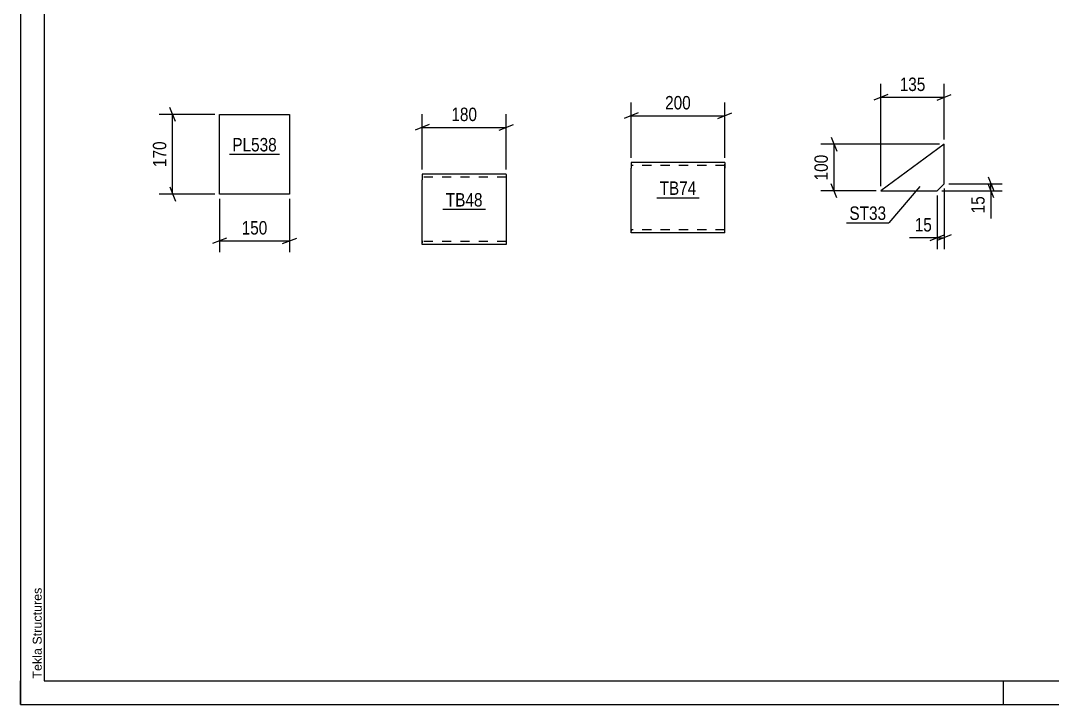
# Model space of a CAD drawing. Header units: millimetres. Extents: x 0 to 420, y 0 to 297.
# Drawn here: x 0 to 220.4, y 0 to 146 of the extents above; entities that cross this region are included whole.
import ezdxf

# ---------------------------------------------------------------- set-up
doc = ezdxf.new("R2010")
doc.units = ezdxf.units.MM
doc.linetypes.add('DXK_LINE_DOT2', pattern=[3.9198, 1.9599, -1.9599])
doc.styles.add('Arial', font='ARIAL.TTF', dxfattribs={"height": 0.2})
doc.styles.add('Arial Narrow', font='ARIALN.TTF', dxfattribs={"height": 0.2})

# ---------------------------------------------------------------- blocks, each defined once
blk = doc.blocks.new('Unknown-717263290-1115')
at = {"color": 5, "linetype": 'Continuous'}
for p, q in [((0, 297), (0, 0)), ((5, 292), (5, 5)), ((0, 0), (0, 5)), ((5, 5), (415, 5)), ((210, 0), (210, 5)), ((0, 0), (420, 0))]:
    blk.add_line(p, q, dxfattribs=at)
at = {"color": 174, "linetype": 'Continuous', "style": 'Arial'}
blk.add_text('Tekla Structures', height=1.9102, rotation=90, dxfattribs=at).set_placement((4.5, 5.5))
blk = doc.blocks.new('Part-717263290-9581 - 9580')
at = {"color": 2, "linetype": 'Continuous'}
for p, q in [((42.47, 109), (42.47, 126)), ((42.47, 126), (57.47, 126)), ((57.47, 126), (57.47, 109)), ((57.47, 109), (42.47, 109))]:
    blk.add_line(p, q, dxfattribs=at)
blk = doc.blocks.new('Part-717263290-9588 - 9587')
at = {"color": 2, "linetype": 'Continuous'}
for p, q in [((85.76, 113.23), (85.76, 112.03)), ((103.76, 113.23), (85.76, 113.23)), ((103.76, 113.14), (103.76, 113.23)), ((103.76, 113.14), (103.76, 112.03)), ((85.76, 98.97), (85.76, 112.03)), ((103.76, 112.03), (103.76, 98.23)), ((85.76, 98.32), (85.76, 98.97)), ((85.76, 98.23), (85.76, 98.32)), ((103.76, 98.23), (85.76, 98.23))]:
    blk.add_line(p, q, dxfattribs=at)
at = {"color": 7, "linetype": 'DXK_LINE_DOT2'}
for p, q in [((103.76, 112.63), (85.76, 112.63)), ((103.76, 112.88), (103.76, 112.03)), ((85.76, 98.97), (85.76, 98.58)), ((85.76, 98.83), (85.76, 98.87)), ((103.76, 98.83), (85.76, 98.83)), ((85.76, 98.23), (85.76, 98.23)), ((103.76, 98.87), (103.76, 98.97)), ((103.76, 98.83), (103.76, 98.87)), ((103.76, 98.83), (103.76, 98.87))]:
    blk.add_line(p, q, dxfattribs=at)
blk = doc.blocks.new('Part-717263290-9606 - 9605')
at = {"color": 2, "linetype": 'Continuous'}
for p, q in [((197.29, 119.65), (183.79, 109.65)), ((197.29, 111.15), (197.29, 119.65)), ((197.29, 111.15), (195.79, 109.65)), ((183.79, 109.65), (195.79, 109.65))]:
    blk.add_line(p, q, dxfattribs=at)
blk = doc.blocks.new('Part-717263290-9616 - 9615')
at = {"color": 2, "linetype": 'Continuous'}
for p, q in [((130.42, 115.72), (130.42, 114.52)), ((150.42, 115.72), (130.42, 115.72)), ((150.42, 115.72), (150.42, 115.63)), ((150.42, 115.63), (150.42, 114.52)), ((130.42, 101.46), (130.42, 114.52)), ((150.42, 100.72), (150.42, 114.52)), ((130.42, 100.81), (130.42, 101.46)), ((130.42, 100.72), (130.42, 100.81)), ((150.42, 100.72), (130.42, 100.72))]:
    blk.add_line(p, q, dxfattribs=at)
at = {"color": 7, "linetype": 'DXK_LINE_DOT2'}
for p, q in [((150.42, 115.12), (130.42, 115.12)), ((150.42, 114.52), (150.42, 115.37)), ((130.42, 101.46), (130.42, 101.07)), ((130.42, 101.32), (130.42, 101.37)), ((150.42, 101.32), (130.42, 101.32)), ((130.42, 100.72), (130.42, 100.72)), ((150.42, 101.32), (150.42, 101.37))]:
    blk.add_line(p, q, dxfattribs=at)
blk = doc.blocks.new('StraightDimension-717263290-9860 - 9580')
at = {"color": 7, "linetype": 'Continuous'}
for p, q in [((41.47, 126), (29.62, 126)), ((33.07, 124.5), (31.87, 127.5)), ((32.47, 109), (32.47, 126)), ((31.87, 110.5), (33.07, 107.5)), ((41.47, 109), (29.62, 109))]:
    blk.add_line(p, q, dxfattribs=at)
at = {"color": 0}
blk.add_wipeout([(31.72, 120.84), (27.52, 120.84), (27.52, 114.16), (31.72, 114.16)], dxfattribs=at)
at = {"color": 3, "style": 'Arial Narrow'}
blk.add_text('170', height=2.863, rotation=90.0002, dxfattribs=at).set_placement((31.12, 114.76))
blk = doc.blocks.new('StraightDimension-717263290-9864 - 9580')
at = {"color": 7, "linetype": 'Continuous'}
for p, q in [((42.47, 108), (42.47, 96.6)), ((57.47, 108), (57.47, 96.6)), ((43.97, 99.6), (40.97, 98.4)), ((55.97, 98.4), (58.97, 99.6)), ((42.47, 99), (57.47, 99))]:
    blk.add_line(p, q, dxfattribs=at)
at = {"color": 0}
blk.add_wipeout([(53.31, 99.75), (53.31, 103.95), (46.62, 103.95), (46.62, 99.75)], dxfattribs=at)
at = {"color": 3, "style": 'Arial Narrow'}
blk.add_text('150', height=2.863, dxfattribs=at).set_placement((47.22, 100.35))
blk = doc.blocks.new('StraightDimension-717263290-9868 - 9587')
at = {"color": 7, "linetype": 'Continuous'}
for p, q in [((85.76, 114.23), (85.76, 126.08)), ((103.76, 114.23), (103.76, 126.08)), ((87.26, 123.83), (84.26, 122.63)), ((102.26, 122.63), (105.26, 123.83)), ((85.76, 123.23), (103.76, 123.23))]:
    blk.add_line(p, q, dxfattribs=at)
at = {"color": 0}
blk.add_wipeout([(98.1, 123.98), (98.1, 128.18), (91.42, 128.18), (91.42, 123.98)], dxfattribs=at)
at = {"color": 3, "style": 'Arial Narrow'}
blk.add_text('180', height=2.863, dxfattribs=at).set_placement((92.02, 124.58))
blk = doc.blocks.new('StraightDimension-717263290-9896 - 9605')
at = {"color": 7, "linetype": 'Continuous'}
for p, q in [((195.79, 108.65), (195.79, 97.25)), ((197.29, 110.15), (197.29, 97.25)), ((194.29, 99.05), (197.29, 100.25)), ((198.79, 100.25), (195.79, 99.05)), ((195.79, 99.65), (197.29, 99.65))]:
    blk.add_line(p, q, dxfattribs=at)
at = {"color": 0}
blk.add_wipeout([(195.26, 100.4), (195.26, 104.6), (190.41, 104.6), (190.41, 100.4)], dxfattribs=at)
at = {"color": 7, "linetype": 'Continuous'}
blk.add_line((195.79, 99.65), (189.88, 99.65), dxfattribs=at)
blk.add_line((195.79, 99.65), (189.88, 99.65), dxfattribs=at)
at = {"color": 3, "style": 'Arial Narrow'}
blk.add_text('15', height=2.863, dxfattribs=at).set_placement((191.01, 101))
blk = doc.blocks.new('StraightDimension-717263290-9888 - 9605')
at = {"color": 7, "linetype": 'Continuous'}
for p, q in [((206.69, 112.65), (207.89, 109.65)), ((198.29, 111.15), (209.69, 111.15)), ((207.89, 108.15), (206.69, 111.15)), ((207.29, 109.65), (207.29, 111.15)), ((196.79, 109.65), (209.69, 109.65))]:
    blk.add_line(p, q, dxfattribs=at)
at = {"color": 0}
blk.add_wipeout([(206.54, 109.12), (202.34, 109.12), (202.34, 104.27), (206.54, 104.27)], dxfattribs=at)
at = {"color": 7, "linetype": 'Continuous'}
blk.add_line((207.29, 109.65), (207.29, 103.74), dxfattribs=at)
blk.add_line((207.29, 109.65), (207.29, 103.74), dxfattribs=at)
at = {"color": 3, "style": 'Arial Narrow'}
blk.add_text('15', height=2.863, rotation=90.0002, dxfattribs=at).set_placement((205.94, 104.87))
blk = doc.blocks.new('StraightDimension-717263290-9900 - 9605')
at = {"color": 7, "linetype": 'Continuous'}
for p, q in [((183.79, 110.65), (183.79, 132.5)), ((197.29, 120.65), (197.29, 132.5)), ((185.29, 130.25), (182.29, 129.05)), ((195.79, 129.05), (198.79, 130.25)), ((183.79, 129.65), (197.29, 129.65))]:
    blk.add_line(p, q, dxfattribs=at)
at = {"color": 0}
blk.add_wipeout([(193.88, 130.4), (193.88, 134.6), (187.2, 134.6), (187.2, 130.4)], dxfattribs=at)
at = {"color": 3, "style": 'Arial Narrow'}
blk.add_text('135', height=2.863, dxfattribs=at).set_placement((187.8, 131))
blk = doc.blocks.new('StraightDimension-717263290-9892 - 9605')
at = {"color": 7, "linetype": 'Continuous'}
for p, q in [((196.29, 119.65), (170.94, 119.65)), ((173.19, 121.15), (174.39, 118.15)), ((173.79, 109.65), (173.79, 119.65)), ((174.39, 108.15), (173.19, 111.15)), ((182.79, 109.65), (170.94, 109.65))]:
    blk.add_line(p, q, dxfattribs=at)
at = {"color": 0}
blk.add_wipeout([(173.04, 117.99), (168.84, 117.99), (168.84, 111.31), (173.04, 111.31)], dxfattribs=at)
at = {"color": 3, "style": 'Arial Narrow'}
blk.add_text('100', height=2.863, rotation=90.0002, dxfattribs=at).set_placement((172.44, 111.91))
blk = doc.blocks.new('StraightDimension-717263290-9904 - 9615')
at = {"color": 7, "linetype": 'Continuous'}
for p, q in [((130.42, 116.72), (130.42, 128.57)), ((150.42, 116.72), (150.42, 128.57)), ((131.92, 126.32), (128.92, 125.12)), ((130.42, 125.72), (150.42, 125.72)), ((148.92, 125.12), (151.92, 126.32))]:
    blk.add_line(p, q, dxfattribs=at)
at = {"color": 0}
blk.add_wipeout([(143.76, 126.47), (143.76, 130.67), (137.08, 130.67), (137.08, 126.47)], dxfattribs=at)
at = {"color": 3, "style": 'Arial Narrow'}
blk.add_text('200', height=2.863, dxfattribs=at).set_placement((137.68, 127.07))
blk = doc.blocks.new('Mark-717263290-10018 - 9580')
at = {"color": 0}
blk.add_wipeout([(54.72, 118.1), (54.72, 121.1), (45.22, 121.1), (45.22, 118.1)], dxfattribs=at)
blk.add_wipeout([(54.72, 118.1), (54.72, 121.1), (45.22, 121.1), (45.22, 118.1)], dxfattribs=at)
at = {"color": 30, "linetype": 'Continuous'}
blk.add_line((44.62, 117.5), (55.32, 117.5), dxfattribs=at)
at = {"color": 3, "style": 'Arial Narrow'}
blk.add_text('PL538', height=2.863, dxfattribs=at).set_placement((45.22, 118.1))
blk = doc.blocks.new('Mark-717263290-10021 - 9587')
at = {"color": 0}
blk.add_wipeout([(98.69, 106.33), (98.69, 109.33), (90.83, 109.33), (90.83, 106.33)], dxfattribs=at)
blk.add_wipeout([(98.69, 106.33), (98.69, 109.33), (90.83, 109.33), (90.83, 106.33)], dxfattribs=at)
at = {"color": 30, "linetype": 'Continuous'}
blk.add_line((90.23, 105.73), (99.29, 105.73), dxfattribs=at)
at = {"color": 3, "style": 'Arial Narrow'}
blk.add_text('TB48', height=2.863, dxfattribs=at).set_placement((90.83, 106.33))
blk = doc.blocks.new('Mark-717263290-10024 - 9605')
at = {"color": 0}
blk.add_wipeout([(184.9, 103.48), (184.9, 106.48), (177.05, 106.48), (177.05, 103.48)], dxfattribs=at)
blk.add_wipeout([(184.9, 103.48), (184.9, 106.48), (177.05, 106.48), (177.05, 103.48)], dxfattribs=at)
at = {"color": 30, "linetype": 'Continuous'}
for p in [(192.07, 110.61), (176.45, 102.88)]:
    blk.add_line(p, (185.5, 102.88), dxfattribs=at)
at = {"color": 3, "style": 'Arial Narrow'}
blk.add_text('ST33', height=2.863, dxfattribs=at).set_placement((177.05, 103.48))
blk = doc.blocks.new('Mark-717263290-10027 - 9615')
at = {"color": 0}
blk.add_wipeout([(144.35, 108.82), (144.35, 111.82), (136.49, 111.82), (136.49, 108.82)], dxfattribs=at)
blk.add_wipeout([(144.35, 108.82), (144.35, 111.82), (136.49, 111.82), (136.49, 108.82)], dxfattribs=at)
at = {"color": 30, "linetype": 'Continuous'}
blk.add_line((135.89, 108.22), (144.95, 108.22), dxfattribs=at)
at = {"color": 3, "style": 'Arial Narrow'}
blk.add_text('TB74', height=2.863, dxfattribs=at).set_placement((136.49, 108.82))

msp = doc.modelspace()

# ---------------------------------------------------------------- block references
for name in ['Unknown-717263290-1115', 'Part-717263290-9581 - 9580', 'Part-717263290-9606 - 9605', 'Part-717263290-9616 - 9615', 'Part-717263290-9588 - 9587']:
    msp.add_blockref(name, (0, 0))

# ---------------------------------------------------------------- next in the draw order: block references
for name in ['StraightDimension-717263290-9904 - 9615', 'StraightDimension-717263290-9868 - 9587', 'StraightDimension-717263290-9860 - 9580', 'Mark-717263290-10018 - 9580', 'Mark-717263290-10027 - 9615', 'Mark-717263290-10021 - 9587', 'StraightDimension-717263290-9896 - 9605']:
    msp.add_blockref(name, (0, 0))

# ---------------------------------------------------------------- next in the draw order: block references
for name in ['StraightDimension-717263290-9888 - 9605', 'StraightDimension-717263290-9864 - 9580']:
    msp.add_blockref(name, (0, 0))

# ---------------------------------------------------------------- next in the draw order: block references
msp.add_blockref('StraightDimension-717263290-9900 - 9605', (0, 0))

# ---------------------------------------------------------------- next in the draw order: block references
msp.add_blockref('StraightDimension-717263290-9892 - 9605', (0, 0))

# ---------------------------------------------------------------- next in the draw order: block references
msp.add_blockref('Mark-717263290-10024 - 9605', (0, 0))

doc.saveas('drawing.dxf')
